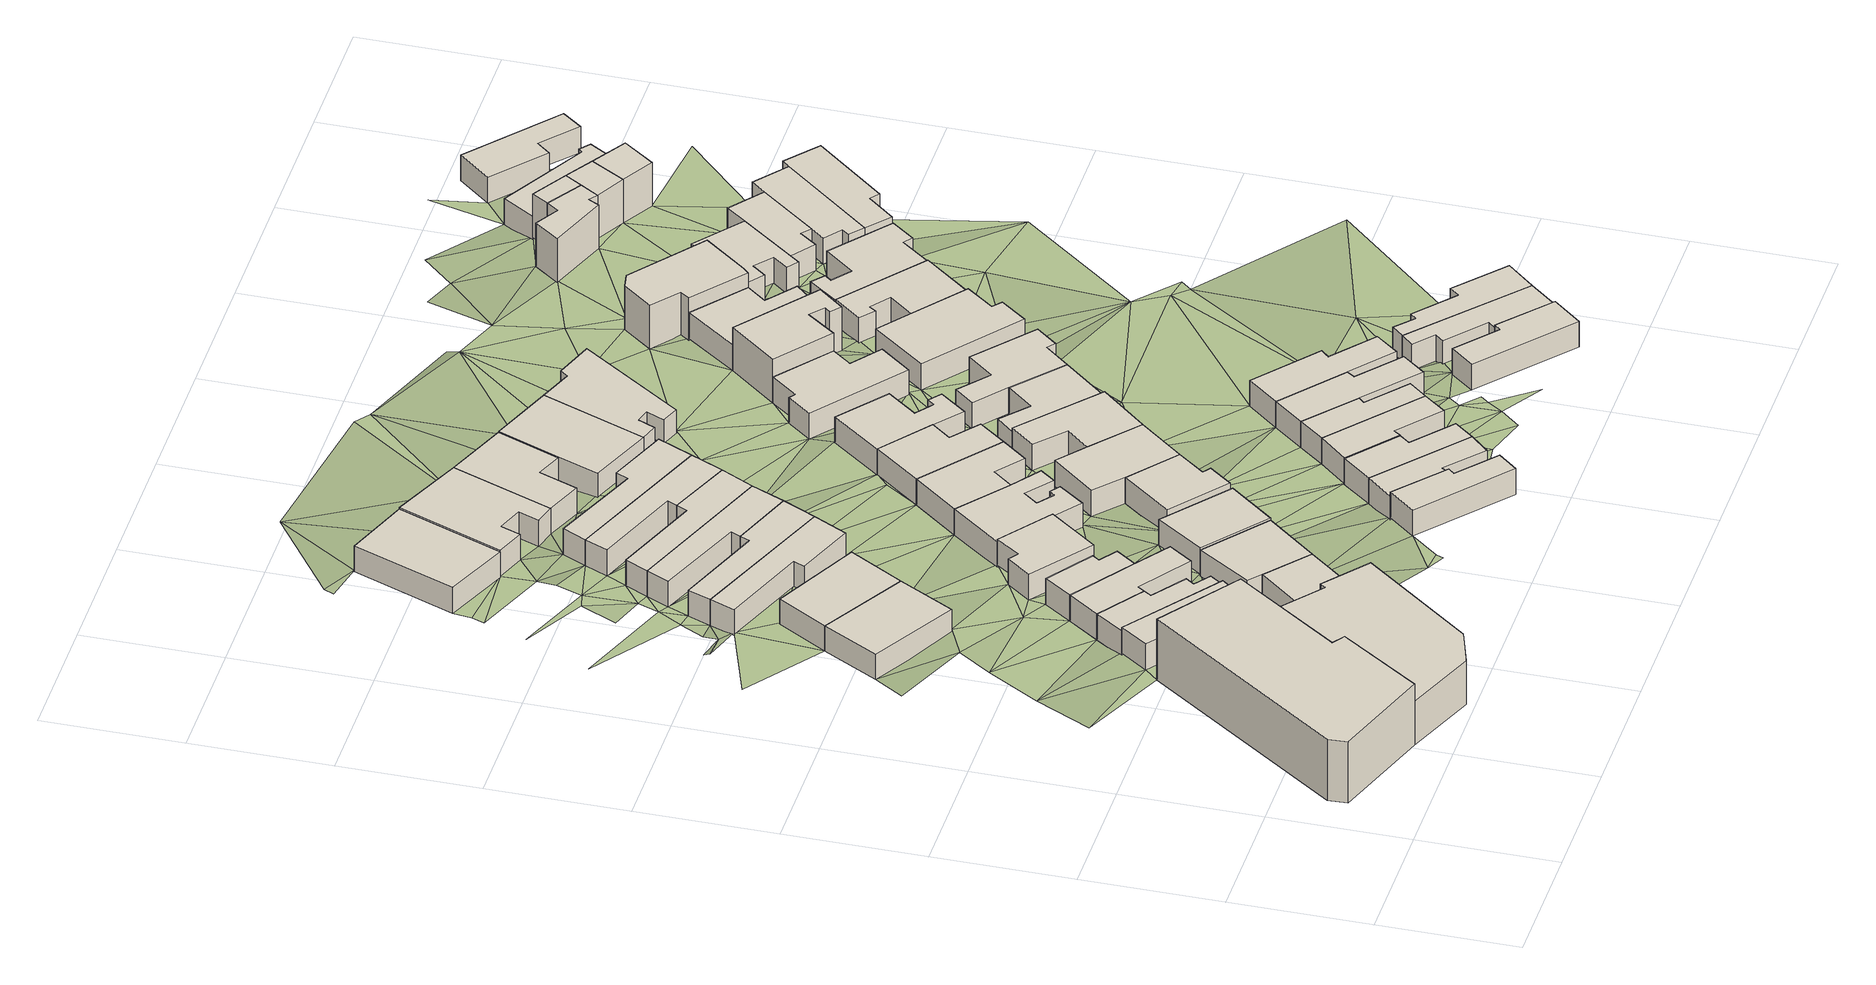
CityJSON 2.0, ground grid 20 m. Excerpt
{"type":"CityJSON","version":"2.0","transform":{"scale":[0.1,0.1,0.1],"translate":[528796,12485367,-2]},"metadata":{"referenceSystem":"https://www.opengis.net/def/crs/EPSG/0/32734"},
"CityObjects":{
"building1":{"type":"Building","attributes":{"address":"Victoria Road Woodstock Cape Town","building":"commercial","building:levels":3,"building_height":9.7,"plus_code":"4FRW3F93+X2Q","ground_height":17.5,"roof_height":27.2},"geometry":[{"type":"Solid","lod":"1","boundaries":[[[[0,1,2,3]],[[1,4,5,2]],[[4,6,7,5]],[[6,8,9,7]],[[8,10,11,9]],[[10,12,13,11]],[[12,0,3,13]],[[3,2,5,7,9,11,13]],[[12,10,8,6,4,1,0]]]]}]},
"building2":{"type":"Building","attributes":{"address":"175 Victoria Road Woodstock Cape Town","building":"retail","building:levels":2,"building_height":6.9,"plus_code":"4FRW3F93+W3G","ground_height":17.5,"roof_height":24.4},"geometry":[{"type":"Solid","lod":"1","boundaries":[[[[0,14,15,16]],[[14,17,18,15]],[[17,19,20,18]],[[19,21,22,20]],[[21,23,24,22]],[[23,25,26,24]],[[25,1,27,26]],[[1,0,16,27]],[[16,15,18,20,22,24,26,27]],[[1,25,23,21,19,17,14,0]]]]}]},
"building3":{"type":"Building","attributes":{"address":"65 Argyle Street Woodstock Cape Town","building":"house","building:levels":1,"building_height":4.1,"plus_code":"4FRW3FC3+23Q","ground_height":17.5,"roof_height":21.6},"geometry":[{"type":"Solid","lod":"1","boundaries":[[[[28,29,30,31]],[[29,32,33,30]],[[32,34,35,33]],[[34,36,37,35]],[[36,38,39,37]],[[38,40,41,39]],[[40,42,43,41]],[[42,28,31,43]],[[31,30,33,35,37,39,41,43]],[[42,40,38,36,34,32,29,28]]]]}]},
"building4":{"type":"Building","attributes":{"address":"Argyle Street Woodstock Cape Town","building":"house","building:levels":1,"building_height":4.1,"plus_code":"4FRW3FC3+53F","ground_height":16.08,"roof_height":20.18},"geometry":[{"type":"Solid","lod":"1","boundaries":[[[[44,45,46,47]],[[45,48,49,46]],[[48,50,51,49]],[[50,44,47,51]],[[47,46,49,51]],[[50,48,45,44]]]]}]},
"building5":{"type":"Building","attributes":{"address":"63 Argyle Street Woodstock Cape Town","building":"house","building:levels":1,"building_height":4.1,"plus_code":"4FRW3FC3+24R","ground_height":16.91,"roof_height":21.01},"geometry":[{"type":"Solid","lod":"1","boundaries":[[[[52,53,54,55]],[[53,56,57,54]],[[56,58,59,57]],[[58,60,61,59]],[[60,62,63,61]],[[62,64,65,63]],[[64,66,67,65]],[[66,52,55,67]],[[55,54,57,59,61,63,65,67]],[[66,64,62,60,58,56,53,52]]]]}]},
"building6":{"type":"Building","attributes":{"address":"Devon Street Woodstock Cape Town","building":"house","building:levels":1,"building_height":4.1,"plus_code":"4FRW3F93+X4Q","ground_height":17.5,"roof_height":21.6},"geometry":[{"type":"Solid","lod":"1","boundaries":[[[[68,69,70,71]],[[69,72,73,70]],[[72,74,75,73]],[[74,68,71,75]],[[71,70,73,75]],[[74,72,69,68]]]]}]},
"building7":{"type":"Building","attributes":{"address":"61 Argyle Street Woodstock Cape Town","building":"house","building:levels":1,"building_height":4.1,"plus_code":"4FRW3FC3+348","ground_height":16.91,"roof_height":21.01},"geometry":[{"type":"Solid","lod":"1","boundaries":[[[[66,64,65,67]],[[64,76,77,65]],[[76,78,79,77]],[[78,80,81,79]],[[80,82,83,81]],[[82,84,85,83]],[[84,66,67,85]],[[67,65,77,79,81,83,85]],[[84,82,80,78,76,64,66]]]]}]},
"building8":{"type":"Building","attributes":{"address":"Argyle Street Woodstock Cape Town","building":"house","building:levels":1,"building_height":4.1,"plus_code":"4FRW3FC3+53W","ground_height":16.08,"roof_height":20.18},"geometry":[{"type":"Solid","lod":"1","boundaries":[[[[45,44,47,46]],[[44,86,87,47]],[[86,88,89,87]],[[88,45,46,89]],[[46,47,87,89]],[[88,86,44,45]]]]}]},
"building9":{"type":"Building","attributes":{"address":"59 Argyle Street Woodstock Cape Town","building":"house","building:levels":1,"building_height":4.1,"plus_code":"4FRW3FC3+34P","ground_height":16.91,"roof_height":21.01},"geometry":[{"type":"Solid","lod":"1","boundaries":[[[[84,82,83,85]],[[82,90,91,83]],[[90,92,93,91]],[[92,94,95,93]],[[94,96,97,95]],[[96,84,85,97]],[[85,83,91,93,95,97]],[[96,94,92,90,82,84]]]]}]},
"building10":{"type":"Building","attributes":{"address":"Devon Street Woodstock Cape Town","building":"house","building:levels":1,"building_height":4.1,"plus_code":"4FRW3FC3+257","ground_height":17.5,"roof_height":21.6},"geometry":[{"type":"Solid","lod":"1","boundaries":[[[[98,99,100,101]],[[99,102,103,100]],[[102,69,70,103]],[[69,68,71,70]],[[68,98,101,71]],[[101,100,103,70,71]],[[68,69,102,99,98]]]]}]},
"building11":{"type":"Building","attributes":{"address":"40 Argyle Street Woodstock Cape Town","building":"house","building:levels":1,"building_height":4.1,"plus_code":"4FRW3FC3+64J","ground_height":15.82,"roof_height":19.92},"geometry":[{"type":"Solid","lod":"1","boundaries":[[[[104,105,106,107]],[[105,108,109,106]],[[108,110,111,109]],[[110,112,113,111]],[[112,114,115,113]],[[114,104,107,115]],[[107,106,109,111,113,115]],[[114,112,110,108,105,104]]]]}]},
"building12":{"type":"Building","attributes":{"address":"57 Argyle Street Woodstock Cape Town","building":"house","building:levels":1,"building_height":4.1,"plus_code":"4FRW3FC3+452","ground_height":16.91,"roof_height":21.01},"geometry":[{"type":"Solid","lod":"1","boundaries":[[[[116,117,118,119]],[[117,120,121,118]],[[120,122,123,121]],[[122,124,125,123]],[[124,126,127,125]],[[126,116,119,127]],[[119,118,121,123,125,127]],[[126,124,122,120,117,116]]]]}]},
"building13":{"type":"Building","attributes":{"address":"38 Argyle Street Woodstock Cape Town","building":"house","building:levels":1,"building_height":4.1,"plus_code":"4FRW3FC3+64V","ground_height":15.82,"roof_height":19.92},"geometry":[{"type":"Solid","lod":"1","boundaries":[[[[104,128,129,107]],[[128,130,131,129]],[[130,132,133,131]],[[132,134,135,133]],[[134,105,106,135]],[[105,104,107,106]],[[107,129,131,133,135,106]],[[105,134,132,130,128,104]]]]}]},
"building14":{"type":"Building","attributes":{"address":"60 Devon Street Woodstock Cape Town","building":"house","building:levels":1,"building_height":4.1,"plus_code":"4FRW3FC3+25Q","ground_height":17.8,"roof_height":21.9},"geometry":[{"type":"Solid","lod":"1","boundaries":[[[[136,137,138,139]],[[137,140,141,138]],[[140,142,143,141]],[[142,136,139,143]],[[139,138,141,143]],[[142,140,137,136]]]]}]},
"building15":{"type":"Building","attributes":{"address":"40 Regent Road Woodstock Cape Town","building":"house","building:levels":1,"building_height":4.1,"plus_code":"4FRW3FC3+93W","ground_height":14.96,"roof_height":19.06},"geometry":[{"type":"Solid","lod":"1","boundaries":[[[[144,145,146,147]],[[145,148,149,146]],[[148,150,151,149]],[[150,144,147,151]],[[147,146,149,151]],[[150,148,145,144]]]]}]},
"building16":{"type":"Building","attributes":{"address":"36 Argyle Street Woodstock Cape Town","building":"house","building:levels":1,"building_height":4.1,"plus_code":"4FRW3FC3+747","ground_height":15.82,"roof_height":19.92},"geometry":[{"type":"Solid","lod":"1","boundaries":[[[[128,152,153,129]],[[152,154,155,153]],[[154,156,157,155]],[[156,158,159,157]],[[158,130,131,159]],[[130,128,129,131]],[[129,153,155,157,159,131]],[[130,158,156,154,152,128]]]]}]},
"building17":{"type":"Building","attributes":{"address":"34 Argyle Street Woodstock Cape Town","building":"house","building:levels":1,"building_height":4.1,"plus_code":"4FRW3FC3+74H","ground_height":15.82,"roof_height":19.92},"geometry":[{"type":"Solid","lod":"1","boundaries":[[[[152,160,161,153]],[[160,162,163,161]],[[162,164,165,163]],[[164,166,167,165]],[[166,154,155,167]],[[154,152,153,155]],[[153,161,163,165,167,155]],[[154,166,164,162,160,152]]]]}]},
"building18":{"type":"Building","attributes":{"address":"55 Argyle Street Woodstock Cape Town","building":"house","building:levels":1,"building_height":4.1,"plus_code":"4FRW3FC3+45P","ground_height":16.51,"roof_height":20.61},"geometry":[{"type":"Solid","lod":"1","boundaries":[[[[168,169,170,171]],[[169,172,173,170]],[[172,174,175,173]],[[174,176,177,175]],[[176,178,179,177]],[[178,180,181,179]],[[180,182,183,181]],[[182,184,185,183]],[[184,186,187,185]],[[186,188,189,187]],[[188,190,191,189]],[[190,168,171,191]],[[171,170,173,175,177,179,181,183,185,187,189,191]],[[190,188,186,184,182,180,178,176,174,172,169,168]]]]}]},
"building19":{"type":"Building","attributes":{"address":"105 Devon Street Woodstock Cape Town","building":"house","building:levels":1,"building_height":4.1,"plus_code":"4FRW3F93+W7C","ground_height":18.57,"roof_height":22.67},"geometry":[{"type":"Solid","lod":"1","boundaries":[[[[192,193,194,195]],[[193,196,197,194]],[[196,198,199,197]],[[198,200,201,199]],[[200,202,203,201]],[[202,192,195,203]],[[195,194,197,199,201,203]],[[202,200,198,196,193,192]]]]}]},
"building20":{"type":"Building","attributes":{"address":"32 Argyle Street Woodstock Cape Town","building":"house","building:levels":1,"building_height":4.1,"plus_code":"4FRW3FC3+845","ground_height":15.82,"roof_height":19.92},"geometry":[{"type":"Solid","lod":"1","boundaries":[[[[160,204,205,161]],[[204,206,207,205]],[[206,208,209,207]],[[208,210,211,209]],[[210,162,163,211]],[[162,160,161,163]],[[161,205,207,209,211,163]],[[162,210,208,206,204,160]]]]}]},
"building21":{"type":"Building","attributes":{"address":"42 Regent Road Woodstock Cape Town","building":"house","building:levels":1,"building_height":4.1,"plus_code":"4FRW3FC3+94M","ground_height":15.12,"roof_height":19.22},"geometry":[{"type":"Solid","lod":"1","boundaries":[[[[212,213,214,215]],[[213,216,217,214]],[[216,218,219,217]],[[218,220,221,219]],[[220,222,223,221]],[[222,224,225,223]],[[224,226,227,225]],[[226,212,215,227]],[[215,214,217,219,221,223,225,227]],[[226,224,222,220,218,216,213,212]]]]}]},
"building22":{"type":"Building","attributes":{"address":"58 Devon Street Woodstock Cape Town","building":"house","building:levels":1,"building_height":4.1,"plus_code":"4FRW3FC3+368","ground_height":17.16,"roof_height":21.26},"geometry":[{"type":"Solid","lod":"1","boundaries":[[[[228,229,230,231]],[[229,232,233,230]],[[232,234,235,233]],[[234,236,237,235]],[[236,238,239,237]],[[238,228,231,239]],[[231,230,233,235,237,239]],[[238,236,234,232,229,228]]]]}]},
"building23":{"type":"Building","attributes":{"address":"Devon Street Woodstock Cape Town","building":"house","building:levels":1,"building_height":4.1,"plus_code":"4FRW3F93+X73","ground_height":17.8,"roof_height":21.9},"geometry":[{"type":"Solid","lod":"1","boundaries":[[[[240,241,242,243]],[[241,244,245,242]],[[244,246,247,245]],[[246,248,249,247]],[[248,250,251,249]],[[250,240,243,251]],[[243,242,245,247,249,251]],[[250,248,246,244,241,240]]]]}]},
"building24":{"type":"Building","attributes":{"address":"30 Argyle Street Woodstock Cape Town","building":"house","building:levels":1,"building_height":4.1,"plus_code":"4FRW3FC3+857","ground_height":15.82,"roof_height":19.92},"geometry":[{"type":"Solid","lod":"1","boundaries":[[[[206,204,205,207]],[[204,252,253,205]],[[252,254,255,253]],[[254,256,257,255]],[[256,258,259,257]],[[258,206,207,259]],[[207,205,253,255,257,259]],[[258,256,254,252,204,206]]]]}]},
"building25":{"type":"Building","attributes":{"address":"53 Argyle Street Woodstock Cape Town","building":"house","building:levels":1,"building_height":4.1,"plus_code":"4FRW3FC3+56C","ground_height":16.51,"roof_height":20.61},"geometry":[{"type":"Solid","lod":"1","boundaries":[[[[190,188,189,191]],[[188,260,261,189]],[[260,262,263,261]],[[262,264,265,263]],[[264,266,267,265]],[[266,190,191,267]],[[191,189,261,263,265,267]],[[266,264,262,260,188,190]]]]}]},
"building26":{"type":"Building","attributes":{"address":"Devon Street Woodstock Cape Town","building":"house","building:levels":1,"building_height":4.1,"plus_code":"4FRW3F93+X75","ground_height":17.8,"roof_height":21.9},"geometry":[{"type":"Solid","lod":"1","boundaries":[[[[250,248,249,251]],[[248,268,269,249]],[[268,270,271,269]],[[270,272,273,271]],[[272,274,275,273]],[[274,250,251,275]],[[251,249,269,271,273,275]],[[274,272,270,268,248,250]]]]}]},
"building27":{"type":"Building","attributes":{"address":"56 Devon Street Woodstock Cape Town","building":"house","building:levels":1,"building_height":4.1,"plus_code":"4FRW3FC3+36X","ground_height":17.16,"roof_height":21.26},"geometry":[{"type":"Solid","lod":"1","boundaries":[[[[276,277,278,279]],[[277,280,281,278]],[[280,282,283,281]],[[282,229,230,283]],[[229,228,231,230]],[[228,276,279,231]],[[279,278,281,283,230,231]],[[228,229,282,280,277,276]]]]}]},
"building28":{"type":"Building","attributes":{"address":"44 Regent Road Woodstock Cape Town","building":"house","building:levels":1,"building_height":4.1,"plus_code":"4FRW3FC3+95F","ground_height":15.12,"roof_height":19.22},"geometry":[{"type":"Solid","lod":"1","boundaries":[[[[226,224,225,227]],[[224,284,285,225]],[[284,286,287,285]],[[286,288,289,287]],[[288,290,291,289]],[[290,226,227,291]],[[227,225,285,287,289,291]],[[290,288,286,284,224,226]]]]}]},
"building29":{"type":"Building","attributes":{"address":"51 Argyle Street Woodstock Cape Town","building":"house","building:levels":1,"building_height":4.1,"plus_code":"4FRW3FC3+56F","ground_height":16.51,"roof_height":20.61},"geometry":[{"type":"Solid","lod":"1","boundaries":[[[[266,264,265,267]],[[264,292,293,265]],[[292,294,295,293]],[[294,296,297,295]],[[296,298,299,297]],[[298,266,267,299]],[[267,265,293,295,297,299]],[[298,296,294,292,264,266]]]]}]},
"building30":{"type":"Building","attributes":{"address":"Devon Street Woodstock Cape Town","building":"house","building:levels":1,"building_height":4.1,"plus_code":"4FRW3F93+X7Q","ground_height":17.97,"roof_height":22.07},"geometry":[{"type":"Solid","lod":"1","boundaries":[[[[300,301,302,303]],[[301,304,305,302]],[[304,306,307,305]],[[306,308,309,307]],[[308,310,311,309]],[[310,300,303,311]],[[303,302,305,307,309,311]],[[310,308,306,304,301,300]]]]}]},
"building31":{"type":"Building","attributes":{"address":"Devon Street Woodstock Cape Town","building":"house","building:levels":1,"building_height":4.1,"plus_code":"4FRW3F93+X8M","ground_height":17.97,"roof_height":22.07},"geometry":[{"type":"Solid","lod":"1","boundaries":[[[[310,308,309,311]],[[308,312,313,309]],[[312,314,315,313]],[[314,316,317,315]],[[316,318,319,317]],[[318,310,311,319]],[[311,309,313,315,317,319]],[[318,316,314,312,308,310]]]]}]},
"building32":{"type":"Building","attributes":{"address":"54 Devon Street Woodstock Cape Town","building":"house","building:levels":1,"building_height":4.1,"plus_code":"4FRW3FC3+478","ground_height":17.16,"roof_height":21.26},"geometry":[{"type":"Solid","lod":"1","boundaries":[[[[320,321,322,323]],[[321,324,325,322]],[[324,326,327,325]],[[326,277,278,327]],[[277,276,279,278]],[[276,320,323,279]],[[323,322,325,327,278,279]],[[276,277,326,324,321,320]]]]}]},
"building33":{"type":"Building","attributes":{"address":"46 Regent Road Woodstock Cape Town","building":"house","building:levels":1,"building_height":4.1,"plus_code":"4FRW3FC3+85X","ground_height":15.23,"roof_height":19.33},"geometry":[{"type":"Solid","lod":"1","boundaries":[[[[328,329,330,331]],[[329,332,333,330]],[[332,334,335,333]],[[334,336,337,335]],[[336,328,331,337]],[[331,330,333,335,337]],[[336,334,332,329,328]]]]}]},
"building34":{"type":"Building","attributes":{"address":"49 Argyle Street Woodstock Cape Town","building":"house","building:levels":1,"building_height":4.1,"plus_code":"4FRW3FC3+665","ground_height":16.42,"roof_height":20.52},"geometry":[{"type":"Solid","lod":"1","boundaries":[[[[338,339,340,341]],[[339,342,343,340]],[[342,344,345,343]],[[344,346,347,345]],[[346,348,349,347]],[[348,350,351,349]],[[350,352,353,351]],[[352,354,355,353]],[[354,338,341,355]],[[341,340,343,345,347,349,351,353,355]],[[354,352,350,348,346,344,342,339,338]]]]}]},
"building35":{"type":"Building","attributes":{"address":"95 Devon Street Woodstock Cape Town","building":"house","building:levels":1,"building_height":4.1,"plus_code":"4FRW3F93+X8W","ground_height":17.97,"roof_height":22.07},"geometry":[{"type":"Solid","lod":"1","boundaries":[[[[318,316,317,319]],[[316,356,357,317]],[[356,358,359,357]],[[358,360,361,359]],[[360,362,363,361]],[[362,364,365,363]],[[364,318,319,365]],[[319,317,357,359,361,363,365]],[[364,362,360,358,356,316,318]]]]}]},
"building36":{"type":"Building","attributes":{"address":"52 Devon Street Woodstock Cape Town","building":"house","building:levels":1,"building_height":4.1,"plus_code":"4FRW3FC3+48C","ground_height":16.42,"roof_height":20.52},"geometry":[{"type":"Solid","lod":"1","boundaries":[[[[366,367,368,369]],[[367,370,371,368]],[[370,372,373,371]],[[372,374,375,373]],[[374,376,377,375]],[[376,366,369,377]],[[369,368,371,373,375,377]],[[376,374,372,370,367,366]]]]}]},
"building37":{"type":"Building","attributes":{"address":"93 Devon Street Woodstock Cape Town","building":"house","building:levels":1,"building_height":4.1,"plus_code":"4FRW3FC3+289","ground_height":17.97,"roof_height":22.07},"geometry":[{"type":"Solid","lod":"1","boundaries":[[[[364,362,363,365]],[[362,378,379,363]],[[378,380,381,379]],[[380,382,383,381]],[[382,384,385,383]],[[384,386,387,385]],[[386,364,365,387]],[[365,363,379,381,383,385,387]],[[386,384,382,380,378,362,364]]]]}]},
"building38":{"type":"Building","attributes":{"address":"48 Regent Road Woodstock Cape Town","building":"house","building:levels":1,"building_height":4.1,"plus_code":"4FRW3FC3+86X","ground_height":15.23,"roof_height":19.33},"geometry":[{"type":"Solid","lod":"1","boundaries":[[[[336,334,335,337]],[[334,388,389,335]],[[388,390,391,389]],[[390,392,393,391]],[[392,394,395,393]],[[394,396,397,395]],[[396,398,399,397]],[[398,400,401,399]],[[400,402,403,401]],[[402,336,337,403]],[[337,335,389,391,393,395,397,399,401,403]],[[402,400,398,396,394,392,390,388,334,336]]]]}]},
"building39":{"type":"Building","attributes":{"address":"45 Argyle Street Woodstock Cape Town","building":"house","building:levels":1,"building_height":4.1,"plus_code":"4FRW3FC3+67W","ground_height":15.91,"roof_height":20.01},"geometry":[{"type":"Solid","lod":"1","boundaries":[[[[404,405,406,407]],[[405,408,409,406]],[[408,410,411,409]],[[410,412,413,411]],[[412,414,415,413]],[[414,416,417,415]],[[416,418,419,417]],[[418,404,407,419]],[[407,406,409,411,413,415,417,419]],[[418,416,414,412,410,408,405,404]]]]}]},
"building40":{"type":"Building","attributes":{"address":"50 Devon Street Woodstock Cape Town","building":"house","building:levels":1,"building_height":4.1,"plus_code":"4FRW3FC3+587","ground_height":16.42,"roof_height":20.52},"geometry":[{"type":"Solid","lod":"1","boundaries":[[[[367,366,369,368]],[[366,420,421,369]],[[420,422,423,421]],[[422,424,425,423]],[[424,426,427,425]],[[426,428,429,427]],[[428,430,431,429]],[[430,432,433,431]],[[432,367,368,433]],[[368,369,421,423,425,427,429,431,433]],[[432,430,428,426,424,422,420,366,367]]]]}]},
"building41":{"type":"Building","attributes":{"address":"72 Greatmore Street Woodstock Cape Town","building":"house","building:levels":1,"building_height":4.1,"plus_code":"4FRW3F93+WCJ","ground_height":18.76,"roof_height":22.86},"geometry":[{"type":"Solid","lod":"1","boundaries":[[[[434,435,436,437]],[[435,438,439,436]],[[438,440,441,439]],[[440,442,443,441]],[[442,444,445,443]],[[444,434,437,445]],[[437,436,439,441,443,445]],[[444,442,440,438,435,434]]]]}]},
"building42":{"type":"Building","attributes":{"address":"70 Greatmore Street Woodstock Cape Town","building":"house","building:levels":1,"building_height":4.1,"plus_code":"4FRW3F93+XC3","ground_height":18.21,"roof_height":22.31},"geometry":[{"type":"Solid","lod":"1","boundaries":[[[[446,447,448,449]],[[447,450,451,448]],[[450,452,453,451]],[[452,454,455,453]],[[454,456,457,455]],[[456,458,459,457]],[[458,460,461,459]],[[460,446,449,461]],[[449,448,451,453,455,457,459,461]],[[460,458,456,454,452,450,447,446]]]]}]},
"building43":{"type":"Building","attributes":{"address":"43 Argyle Street Woodstock Cape Town","building":"house","building:levels":2,"building_height":6.9,"plus_code":"4FRW3FC3+78J","ground_height":15.91,"roof_height":22.81},"geometry":[{"type":"Solid","lod":"1","boundaries":[[[[462,404,463,464]],[[404,418,465,463]],[[418,466,467,465]],[[466,468,469,467]],[[468,470,471,469]],[[470,472,473,471]],[[472,474,475,473]],[[474,462,464,475]],[[464,463,465,467,469,471,473,475]],[[474,472,470,468,466,418,404,462]]]]}]},
"building44":{"type":"Building","attributes":{"address":"48 Devon Street Woodstock Cape Town","building":"house","building:levels":1,"building_height":4.1,"plus_code":"4FRW3FC3+58X","ground_height":16.39,"roof_height":20.49},"geometry":[{"type":"Solid","lod":"1","boundaries":[[[[476,477,478,479]],[[477,480,481,478]],[[480,482,483,481]],[[482,484,485,483]],[[484,486,487,485]],[[486,488,489,487]],[[488,476,479,489]],[[479,478,481,483,485,487,489]],[[488,486,484,482,480,477,476]]]]}]},
"building45":{"type":"Building","attributes":{"address":"68 Greatmore Street Woodstock Cape Town","building":"house","building:levels":1,"building_height":4.1,"plus_code":"4FRW3F93+XC9","ground_height":18.21,"roof_height":22.31},"geometry":[{"type":"Solid","lod":"1","boundaries":[[[[447,490,491,448]],[[490,492,493,491]],[[492,494,495,493]],[[494,496,497,495]],[[496,498,499,497]],[[498,500,501,499]],[[500,450,451,501]],[[450,447,448,451]],[[448,491,493,495,497,499,501,451]],[[450,500,498,496,494,492,490,447]]]]}]},
"building46":{"type":"Building","attributes":{"address":"41 Argyle Street Woodstock Cape Town","building":"house","building:levels":1,"building_height":4.1,"plus_code":"4FRW3FC3+78P","ground_height":15.91,"roof_height":20.01},"geometry":[{"type":"Solid","lod":"1","boundaries":[[[[502,503,504,505]],[[503,462,506,504]],[[462,474,507,506]],[[474,508,509,507]],[[508,510,511,509]],[[510,502,505,511]],[[505,504,506,507,509,511]],[[510,508,474,462,503,502]]]]}]},
"building47":{"type":"Building","attributes":{"address":"46 Devon Street Woodstock Cape Town","building":"house","building:levels":1,"building_height":4.1,"plus_code":"4FRW3FC3+69G","ground_height":15.91,"roof_height":20.01},"geometry":[{"type":"Solid","lod":"1","boundaries":[[[[512,513,514,515]],[[513,516,517,514]],[[516,518,519,517]],[[518,520,521,519]],[[520,522,523,521]],[[522,524,525,523]],[[524,526,527,525]],[[526,512,515,527]],[[515,514,517,519,521,523,525,527]],[[526,524,522,520,518,516,513,512]]]]}]},
"building48":{"type":"Building","attributes":{"address":"39 Argyle Street Woodstock Cape Town","building":"house","building:levels":2,"building_height":6.9,"plus_code":"4FRW3FC3+89C","ground_height":15.42,"roof_height":22.32},"geometry":[{"type":"Solid","lod":"1","boundaries":[[[[528,529,530,531]],[[529,532,533,530]],[[532,534,535,533]],[[534,536,537,535]],[[536,538,539,537]],[[538,540,541,539]],[[540,542,543,541]],[[542,528,531,543]],[[531,530,533,535,537,539,541,543]],[[542,540,538,536,534,532,529,528]]]]}]},
"building49":{"type":"Building","attributes":{"address":"44 Devon Street Woodstock Cape Town","building":"house","building:levels":1,"building_height":4.1,"plus_code":"4FRW3FC3+6CR","ground_height":15.74,"roof_height":19.84},"geometry":[{"type":"Solid","lod":"1","boundaries":[[[[544,545,546,547]],[[545,548,549,546]],[[548,550,551,549]],[[550,552,553,551]],[[552,554,555,553]],[[554,556,557,555]],[[556,558,559,557]],[[558,560,561,559]],[[560,562,563,561]],[[562,544,547,563]],[[547,546,549,551,553,555,557,559,561,563]],[[562,560,558,556,554,552,550,548,545,544]]]]}]},
"building50":{"type":"Building","attributes":{"address":"50 Regent Road Woodstock Cape Town","building":"house","building:levels":1,"building_height":4.1,"plus_code":"4FRW3FC3+895","ground_height":15.74,"roof_height":19.84},"geometry":[{"type":"Solid","lod":"1","boundaries":[[[[564,565,566,567]],[[565,568,569,566]],[[568,570,571,569]],[[570,572,573,571]],[[572,574,575,573]],[[574,576,577,575]],[[576,578,579,577]],[[578,580,581,579]],[[580,582,583,581]],[[582,564,567,583]],[[567,566,569,571,573,575,577,579,581,583]],[[582,580,578,576,574,572,570,568,565,564]]]]}]},
"building51":{"type":"Building","attributes":{"address":"52 Regent Road Woodstock Cape Town","building":"house","building:levels":1,"building_height":4.1,"plus_code":"4FRW3FC3+7CW","ground_height":15.74,"roof_height":19.84},"geometry":[{"type":"Solid","lod":"1","boundaries":[[[[580,578,579,581]],[[578,584,585,579]],[[584,586,587,585]],[[586,588,589,587]],[[588,590,591,589]],[[590,592,593,591]],[[592,580,581,593]],[[581,579,585,587,589,591,593]],[[592,590,588,586,584,578,580]]]]}]},
"building52":{"type":"Building","attributes":{"address":"37B Argyle Street Woodstock Cape Town","building":"house","building:levels":2,"building_height":6.9,"plus_code":"4FRW3FC3+99X","ground_height":15.25,"roof_height":22.15},"geometry":[{"type":"Solid","lod":"1","boundaries":[[[[594,595,596,597]],[[595,598,599,596]],[[598,600,601,599]],[[600,602,603,601]],[[602,604,605,603]],[[604,606,607,605]],[[606,608,609,607]],[[608,594,597,609]],[[597,596,599,601,603,605,607,609]],[[608,606,604,602,600,598,595,594]]]]}]},
"building53":{"type":"Building","attributes":{"address":"54 Regent Road Woodstock Cape Town","building":"house","building:levels":1,"building_height":4.1,"plus_code":"4FRW3FC3+7FR","ground_height":15.74,"roof_height":19.84},"geometry":[{"type":"Solid","lod":"1","boundaries":[[[[590,588,589,591]],[[588,610,611,589]],[[610,612,613,611]],[[612,614,615,613]],[[614,616,617,615]],[[616,618,619,617]],[[618,620,621,619]],[[620,590,591,621]],[[591,589,611,613,615,617,619,621]],[[620,618,616,614,612,610,588,590]]]]}]},
"building54":{"type":"Building","attributes":{"address":"37A Argyle Street Woodstock Cape Town","building":"house","building:levels":2,"building_height":6.9,"plus_code":"4FRW3FC3+CC3","ground_height":15.25,"roof_height":22.15},"geometry":[{"type":"Solid","lod":"1","boundaries":[[[[622,594,597,623]],[[594,608,609,597]],[[608,624,625,609]],[[624,622,623,625]],[[623,597,609,625]],[[624,608,594,622]]]]}]},
"building55":{"type":"Building","attributes":{"address":"27A Regent Road Cape Town","building":"house","building:levels":2,"building_height":6.9,"plus_code":"4FRW3FC3+9CP","ground_height":15.25,"roof_height":22.15},"geometry":[{"type":"Solid","lod":"1","boundaries":[[[[624,608,609,625]],[[608,606,607,609]],[[606,626,627,607]],[[626,628,629,627]],[[628,624,625,629]],[[625,609,607,627,629]],[[628,626,606,608,624]]]]}]},
"building56":{"type":"Building","attributes":{"address":"56 Regent Road Woodstock Cape Town","building":"house","building:levels":1,"building_height":4.1,"plus_code":"4FRW3FC3+7FF","ground_height":15.74,"roof_height":19.84},"geometry":[{"type":"Solid","lod":"1","boundaries":[[[[618,616,617,619]],[[616,630,631,617]],[[630,632,633,631]],[[632,634,635,633]],[[634,636,637,635]],[[636,638,639,637]],[[638,618,619,639]],[[619,617,631,633,635,637,639]],[[638,636,634,632,630,616,618]]]]}]},
"building57":{"type":"Building","attributes":{"address":"27B Regent Road Cape Town","building":"house","building:levels":2,"building_height":6.9,"plus_code":"4FRW3FC3+9FC","ground_height":15.25,"roof_height":22.15},"geometry":[{"type":"Solid","lod":"1","boundaries":[[[[628,626,627,629]],[[626,640,641,627]],[[640,642,643,641]],[[642,628,629,643]],[[629,627,641,643]],[[642,640,626,628]]]]}]},
"building58":{"type":"Building","attributes":{"address":"35 Argyle Street Woodstock Cape Town","building":"house","building:levels":1,"building_height":4.1,"plus_code":"4FRW3FC3+CF2","ground_height":14.43,"roof_height":18.53},"geometry":[{"type":"Solid","lod":"1","boundaries":[[[[644,645,646,647]],[[645,648,649,646]],[[648,650,651,649]],[[650,652,653,651]],[[652,654,655,653]],[[654,656,657,655]],[[656,658,659,657]],[[658,644,647,659]],[[647,646,649,651,653,655,657,659]],[[658,656,654,652,650,648,645,644]]]]}]},
"building59":{"type":"Building","attributes":{"address":"33 Argyle Street Woodstock Cape Town","building":"house","building:levels":1,"building_height":4.1,"plus_code":"4FRW3FC3+CFM","ground_height":14.43,"roof_height":18.53},"geometry":[{"type":"Solid","lod":"1","boundaries":[[[[660,661,662,663]],[[661,664,665,662]],[[664,666,667,665]],[[666,668,669,667]],[[668,670,671,669]],[[670,660,663,671]],[[663,662,665,667,669,671]],[[670,668,666,664,661,660]]]]}]},
"terrain1":{"type":"TINRelief","geometry":[{"type":"CompositeSurface","lod":"1","boundaries":[[[672,673,29]],[[673,8,29]],[[25,674,675]],[[29,28,672]],[[674,25,6]],[[8,32,29]],[[676,48,677]],[[672,66,678]],[[28,66,672]],[[32,8,6]],[[34,32,679]],[[679,32,6]],[[680,48,676]],[[25,72,6]],[[681,45,682]],[[72,25,683]],[[676,678,684]],[[84,678,66]],[[679,36,34]],[[6,36,679]],[[72,683,685]],[[686,687,688]],[[678,84,684]],[[6,72,102]],[[689,72,685]],[[676,684,680]],[[682,686,688]],[[102,36,6]],[[45,690,682]],[[36,40,38]],[[689,685,691]],[[686,682,105]],[[102,40,36]],[[692,686,105]],[[72,69,102]],[[693,694,695]],[[696,697,698]],[[695,692,105]],[[40,102,42]],[[84,96,684]],[[699,698,697]],[[700,42,102]],[[684,120,680]],[[105,134,695]],[[701,689,691]],[[697,702,700]],[[122,684,96]],[[682,690,703]],[[134,693,695]],[[699,697,704]],[[680,120,705]],[[704,697,700]],[[136,700,102]],[[120,684,122]],[[134,156,693]],[[706,707,708]],[[709,701,691]],[[94,122,96]],[[710,711,708]],[[704,700,136]],[[693,156,154]],[[703,690,712]],[[154,711,693]],[[713,712,690]],[[711,706,708]],[[94,714,122]],[[134,132,156]],[[213,715,716]],[[94,92,90]],[[704,136,717]],[[116,705,120]],[[90,82,717]],[[154,166,711]],[[711,166,706]],[[145,715,213]],[[94,90,714]],[[718,709,719]],[[116,120,117]],[[192,701,709]],[[213,716,720]],[[706,166,208]],[[136,142,717]],[[709,718,192]],[[717,142,90]],[[714,90,142]],[[206,721,706]],[[713,722,712]],[[156,132,130]],[[713,705,190]],[[190,705,116]],[[706,208,206]],[[156,130,158]],[[721,206,720]],[[701,202,137]],[[192,202,701]],[[723,724,725]],[[166,164,208]],[[720,216,213]],[[714,142,726]],[[720,206,258]],[[713,190,722]],[[727,714,726]],[[720,258,216]],[[140,137,728]],[[726,142,729]],[[140,729,142]],[[137,250,728]],[[216,258,222]],[[250,137,202]],[[208,164,162]],[[725,730,723]],[[208,162,210]],[[216,220,218]],[[726,729,282]],[[220,216,222]],[[722,266,731]],[[258,224,222]],[[722,190,266]],[[732,729,140]],[[229,282,729]],[[300,140,728]],[[733,734,735]],[[736,726,282]],[[733,737,734]],[[728,250,300]],[[726,736,738]],[[730,725,212]],[[258,284,224]],[[733,739,737]],[[300,732,140]],[[738,739,733]],[[740,741,742]],[[743,744,731]],[[736,739,738]],[[284,258,745]],[[282,280,736]],[[731,266,743]],[[746,742,747]],[[739,736,280]],[[742,741,747]],[[748,749,750]],[[310,751,732]],[[748,739,280]],[[310,732,300]],[[752,751,228]],[[753,744,298]],[[212,226,730]],[[748,754,749]],[[284,745,755]],[[744,743,298]],[[754,748,280]],[[755,756,284]],[[298,743,266]],[[754,280,324]],[[329,284,756]],[[757,747,758]],[[284,329,286]],[[751,310,318]],[[326,280,277]],[[228,751,364]],[[324,759,754]],[[280,326,324]],[[760,761,762]],[[753,410,763]],[[756,755,764]],[[758,761,757]],[[765,753,298]],[[763,766,767]],[[364,751,318]],[[768,762,769]],[[324,321,759]],[[762,761,769]],[[770,764,755]],[[771,761,758]],[[772,228,364]],[[767,766,770]],[[292,759,321]],[[410,753,765]],[[766,763,410]],[[226,773,730]],[[292,296,294]],[[761,774,769]],[[321,372,292]],[[774,761,771]],[[775,770,766]],[[764,770,775]],[[342,296,292]],[[292,372,342]],[[775,766,776]],[[777,769,778]],[[386,772,364]],[[769,774,778]],[[316,314,312]],[[342,372,432]],[[779,776,766]],[[780,226,328]],[[776,781,775]],[[408,766,410]],[[782,348,346]],[[367,372,783]],[[772,784,785]],[[766,408,779]],[[352,410,765]],[[778,774,786]],[[781,776,787]],[[788,777,778]],[[772,386,784]],[[432,372,367]],[[788,312,777]],[[344,342,432]],[[312,789,316]],[[782,346,352]],[[790,786,774]],[[778,786,791]],[[336,792,328]],[[780,773,226]],[[789,312,788]],[[432,430,344]],[[780,328,792]],[[352,793,410]],[[346,344,793]],[[779,408,404]],[[793,352,346]],[[788,794,789]],[[444,794,788]],[[360,795,362]],[[408,405,404]],[[796,785,784]],[[480,344,430]],[[795,360,797]],[[797,789,794]],[[480,793,344]],[[426,430,428]],[[480,430,426]],[[794,452,797]],[[797,452,795]],[[462,779,404]],[[402,400,336]],[[794,798,452]],[[796,784,799]],[[384,382,800]],[[795,452,450]],[[792,336,801]],[[798,794,802]],[[454,452,798]],[[795,450,800]],[[794,803,802]],[[793,480,804]],[[801,780,792]],[[796,799,805]],[[806,784,386]],[[450,500,800]],[[802,807,798]],[[418,808,804]],[[801,336,400]],[[779,462,538]],[[538,809,779]],[[426,482,480]],[[384,806,386]],[[480,477,804]],[[384,800,810]],[[418,804,477]],[[498,496,500]],[[784,811,799]],[[500,810,800]],[[426,424,482]],[[801,400,809]],[[470,418,477]],[[470,466,418]],[[496,810,500]],[[812,780,801]],[[472,470,477]],[[468,466,470]],[[811,424,799]],[[477,813,472]],[[814,492,496]],[[538,462,503]],[[496,492,810]],[[384,810,815]],[[811,784,806]],[[813,477,816]],[[476,816,477]],[[811,482,424]],[[536,809,538]],[[801,809,817]],[[472,813,474]],[[815,806,384]],[[817,809,536]],[[818,538,503]],[[476,819,816]],[[474,813,512]],[[484,482,811]],[[820,816,819]],[[484,488,486]],[[817,821,801]],[[512,508,474]],[[534,817,536]],[[508,512,822]],[[510,823,502]],[[510,508,823]],[[484,824,488]],[[811,824,484]],[[810,492,825]],[[811,806,826]],[[827,502,823]],[[826,806,815]],[[828,821,817]],[[508,822,574]],[[534,828,817]],[[823,508,574]],[[556,560,558]],[[825,815,810]],[[822,560,576]],[[488,824,829]],[[576,574,822]],[[554,560,556]],[[823,574,572]],[[830,831,821]],[[572,570,823]],[[576,560,554]],[[582,534,564]],[[828,598,821]],[[821,598,830]],[[578,576,584]],[[554,584,576]],[[829,824,832]],[[534,602,828]],[[824,811,833]],[[829,832,834]],[[582,602,534]],[[584,554,610]],[[614,610,554]],[[610,586,584]],[[614,554,616]],[[554,552,616]],[[614,612,610]],[[610,588,586]],[[832,824,833]],[[630,552,832]],[[598,622,830]],[[552,630,616]],[[582,580,592]],[[830,622,835]],[[594,598,595]],[[832,833,630]],[[598,594,622]],[[626,602,582]],[[626,582,592]],[[602,606,604]],[[630,833,634]],[[632,630,634]],[[626,606,602]],[[622,652,835]],[[620,592,590]],[[640,626,592]],[[640,592,620]],[[652,661,836]],[[618,837,620]],[[652,838,661]],[[640,620,839]],[[838,652,840]],[[642,841,842]],[[840,843,838]],[[838,843,666]]]}]}
},
"vertices":[
[160,41,38],[241,157,38],[241,157,135],[160,41,135],[223,169,38],[223,169,135],[332,321,38],[332,321,135],[216,403,38],[216,403,135],[10,119,38],[10,119,135],[11,91,38],[11,91,135],
[266,0,38],[266,0,107],[160,41,107],[324,19,38],[324,19,107],[449,177,38],[449,177,107],[386,228,38],[386,228,107],[380,220,38],[380,220,107],[319,269,38],[319,269,107],[241,157,107],
[263,463,38],[234,423,38],[234,423,79],[263,463,79],[298,375,38],[298,375,79],[310,390,38],[310,390,79],[358,354,38],[358,354,79],[369,369,38],[369,369,79],[391,353,38],[391,353,79],[399,363,38],[399,363,79],
[311,773,24],[187,843,24],[187,843,64],[311,773,64],[142,762,24],[142,762,64],[266,693,24],[266,693,64],
[263,463,32],[399,363,32],[399,363,73],[263,463,73],[413,383,32],[413,383,73],[390,400,32],[390,400,73],[399,412,32],[399,412,73],[351,447,32],[351,447,73],[358,458,32],[358,458,73],[292,504,32],[292,504,73],
[487,266,38],[425,317,38],[425,317,79],[487,266,79],[369,250,38],[369,250,79],[430,197,38],[430,197,79],
[365,468,32],[365,468,73],[439,416,32],[439,416,73],[464,451,32],[464,451,73],[415,486,32],[415,486,73],[324,549,32],[324,549,73],
[358,852,24],[358,852,64],[231,915,24],[231,915,64],
[436,515,32],[436,515,73],[411,533,32],[411,533,73],[418,543,32],[418,543,73],[352,589,32],[352,589,73],
[547,338,38],[458,409,38],[458,409,79],[547,338,79],[407,332,38],[407,332,79],
[426,920,21],[209,1003,21],[209,1003,62],[426,920,62],[195,967,21],[195,967,62],[320,920,21],[320,920,62],[313,904,21],[313,904,62],[400,871,21],[400,871,62],
[422,673,32],[397,638,32],[397,638,73],[422,673,73],[383,648,32],[383,648,73],[356,613,32],[356,613,73],[442,548,32],[442,548,73],[496,618,32],[496,618,73],
[450,968,21],[450,968,62],[357,1002,21],[357,1002,62],[351,988,21],[351,988,62],[222,1036,21],[222,1036,62],
[458,409,41],[547,338,41],[547,338,82],[458,409,82],[600,403,41],[600,403,82],[507,478,41],[507,478,82],
[220,1485,12],[162,1337,12],[162,1337,53],[220,1485,53],[256,1298,12],[256,1298,53],[316,1450,12],[316,1450,53],
[472,1016,21],[472,1016,62],[251,1099,21],[251,1099,62],[235,1066,21],[235,1066,62],[364,1016,21],[364,1016,62],
[497,1063,21],[497,1063,62],[404,1100,21],[404,1100,62],[396,1084,21],[396,1084,62],[268,1132,21],[268,1132,62],
[422,673,28],[496,618,28],[496,618,69],[422,673,69],[535,588,28],[535,588,69],[564,626,28],[564,626,69],[550,636,28],[550,636,69],[543,628,28],[543,628,69],[520,646,28],[520,646,69],[537,667,28],[537,667,69],[575,637,28],[575,637,69],[592,659,28],[592,659,69],[551,689,28],[551,689,69],[479,746,28],[479,746,69],
[602,161,48],[728,56,48],[728,56,89],[602,161,89],[752,84,48],[752,84,89],[697,131,48],[697,131,89],[705,140,48],[705,140,89],[635,200,48],[635,200,89],
[519,1110,21],[519,1110,62],[298,1195,21],[298,1195,62],[283,1161,21],[283,1161,62],[411,1114,21],[411,1114,62],
[316,1450,14],[256,1298,14],[256,1298,55],[316,1450,55],[298,1282,14],[298,1282,55],[309,1311,14],[309,1311,55],[346,1297,14],[346,1297,55],[334,1267,14],[334,1267,55],[365,1259,14],[365,1259,55],[422,1405,14],[422,1405,55],
[666,492,34],[597,547,34],[597,547,75],[666,492,75],[540,475,34],[540,475,75],[620,412,34],[620,412,75],[646,445,34],[646,445,75],[635,453,34],[635,453,75],
[635,200,41],[705,140,41],[705,140,82],[635,200,82],[714,151,41],[714,151,82],[767,105,41],[767,105,82],[793,132,41],[793,132,82],[668,238,41],[668,238,82],
[543,1161,21],[543,1161,62],[455,1195,21],[455,1195,62],[446,1177,21],[446,1177,62],[315,1229,21],[315,1229,62],
[574,717,28],[574,717,69],[613,686,28],[613,686,69],[643,723,28],[643,723,69],[532,811,28],[532,811,69],
[816,160,41],[816,160,82],[759,208,41],[759,208,82],[771,223,41],[771,223,82],[702,280,41],[702,280,82],
[719,556,34],[651,613,34],[651,613,75],[719,556,75],[611,646,34],[611,646,75],[557,582,34],[557,582,75],
[418,1238,14],[418,1238,55],[440,1294,14],[440,1294,55],[478,1279,14],[478,1279,55],[514,1369,14],[514,1369,55],
[674,762,28],[674,762,69],[634,794,28],[634,794,69],[657,822,28],[657,822,69],[585,878,28],[585,878,69],
[702,280,42],[771,223,42],[771,223,83],[702,280,83],[778,233,42],[778,233,83],[839,182,42],[839,182,83],[865,214,42],[865,214,83],[738,320,42],[738,320,83],
[887,240,42],[887,240,83],[830,288,42],[830,288,83],[838,296,42],[838,296,83],[767,356,42],[767,356,83],
[778,623,34],[668,718,34],[668,718,75],[778,623,75],[638,683,34],[638,683,75],[680,646,34],[680,646,75],
[514,1369,15],[478,1279,15],[478,1279,56],[514,1369,56],[455,1220,15],[455,1220,56],[550,1183,15],[550,1183,56],[609,1333,15],[609,1333,56],
[585,878,27],[657,822,27],[657,822,68],[585,878,68],[697,790,27],[697,790,68],[728,829,27],[728,829,68],[710,843,27],[710,843,68],[702,833,27],[702,833,68],[677,852,27],[677,852,68],[711,895,27],[711,895,68],[642,950,27],[642,950,68],
[916,230,42],[916,230,83],[944,264,42],[944,264,83],[883,315,42],[883,315,83],[891,326,42],[891,326,83],[802,399,42],[802,399,83],
[834,688,27],[764,748,27],[764,748,68],[834,688,68],[731,710,27],[731,710,68],[692,744,27],[692,744,68],[668,718,27],[668,718,68],[778,623,27],[778,623,68],
[952,276,42],[952,276,83],[979,309,42],[979,309,83],[918,359,42],[918,359,83],[929,371,42],[929,371,83],[840,444,42],[840,444,83],
[575,1175,15],[575,1175,56],[586,1199,15],[586,1199,56],[606,1194,15],[606,1194,56],[594,1168,15],[594,1168,56],[621,1158,15],[621,1158,56],[725,1306,15],[725,1306,56],[667,1326,15],[667,1326,56],[658,1315,15],[658,1315,56],
[715,1053,22],[685,1015,22],[685,1015,63],[715,1053,63],[676,1021,22],[676,1021,63],[648,986,22],[648,986,63],[776,886,22],[776,886,63],[813,932,22],[813,932,63],[771,964,22],[771,964,63],[793,992,22],[793,992,63],
[865,724,27],[865,724,68],[876,715,27],[876,715,68],[902,746,27],[902,746,68],[818,816,27],[818,816,68],[786,778,27],[786,778,68],[742,814,27],[742,814,68],[718,785,27],[718,785,68],
[1068,61,50],[1104,103,50],[1104,103,91],[1068,61,91],[1032,165,50],[1032,165,91],[1024,156,50],[1024,156,91],[966,205,50],[966,205,91],[938,171,50],[938,171,91],
[1104,103,45],[1138,143,45],[1138,143,86],[1104,103,86],[985,277,45],[985,277,86],[968,260,45],[968,260,86],[997,235,45],[997,235,86],[986,223,45],[986,223,86],[1042,176,45],[1042,176,86],[1032,165,45],[1032,165,86],
[772,1122,22],[715,1053,91],[772,1122,91],[793,992,91],[825,1034,22],[825,1034,91],[845,1017,22],[845,1017,91],[838,1009,22],[838,1009,91],[853,997,22],[853,997,91],[884,1034,22],[884,1034,91],
[897,912,27],[848,950,27],[848,950,68],[897,912,68],[786,872,27],[786,872,68],[919,768,27],[919,768,68],[949,806,27],[949,806,68],[936,817,27],[936,817,68],[967,857,27],[967,857,68],
[1174,183,45],[1174,183,86],[1104,244,45],[1104,244,86],[1092,230,45],[1092,230,86],[1035,279,45],[1035,279,86],[1027,270,45],[1027,270,86],[1000,294,45],[1000,294,86],
[903,1136,22],[828,1196,22],[828,1196,63],[903,1136,63],[772,1122,63],[884,1034,63],[922,1075,22],[922,1075,63],[880,1108,22],[880,1108,63],
[906,1019,22],[873,979,22],[873,979,63],[906,1019,63],[894,962,22],[894,962,63],[901,972,22],[901,972,63],[928,951,22],[928,951,63],[897,912,22],[897,912,63],[967,857,22],[967,857,63],[1023,926,22],[1023,926,63],
[903,1136,17],[911,1144,17],[911,1144,86],[903,1136,86],[961,1207,17],[961,1207,86],[857,1288,17],[857,1288,86],[833,1284,17],[833,1284,86],[799,1241,17],[799,1241,86],[838,1210,17],[838,1210,86],[828,1196,17],[828,1196,86],
[906,1019,20],[1023,926,20],[1023,926,61],[906,1019,61],[1056,968,20],[1056,968,61],[1069,959,20],[1069,959,61],[1095,992,20],[1095,992,61],[1011,1059,20],[1011,1059,61],[976,1016,20],[976,1016,61],[949,1037,20],[949,1037,61],[957,1047,20],[957,1047,61],[939,1062,20],[939,1062,61],
[961,1207,20],[911,1144,20],[911,1144,61],[961,1207,61],[938,1123,20],[938,1123,61],[954,1143,20],[954,1143,61],[980,1122,20],[980,1122,61],[962,1100,20],[962,1100,61],[978,1088,20],[978,1088,61],[989,1102,20],[989,1102,61],[1050,1180,20],[1050,1180,61],[982,1234,20],[982,1234,61],
[1022,1077,20],[1022,1077,61],[1041,1102,20],[1041,1102,61],[1055,1091,20],[1055,1091,61],[1120,1172,20],[1120,1172,61],[1072,1209,20],[1072,1209,61],
[991,1430,15],[979,1413,15],[979,1413,84],[991,1430,84],[944,1433,15],[944,1433,84],[916,1397,15],[916,1397,84],[1004,1364,15],[1004,1364,84],[1013,1380,15],[1013,1380,84],[1025,1371,15],[1025,1371,84],[1042,1398,15],[1042,1398,84],
[1038,1071,20],[1038,1071,61],[1062,1052,20],[1062,1052,61],[1055,1042,20],[1055,1042,61],[1075,1025,20],[1075,1025,61],[1184,1156,20],[1184,1156,61],[1137,1193,20],[1137,1193,61],
[1006,1454,15],[1006,1454,84],[1058,1423,15],[1058,1423,84],
[1068,1348,15],[1068,1348,84],[1098,1398,15],[1098,1398,84],
[1108,997,20],[1108,997,61],[1141,1036,20],[1141,1036,61],[1154,1026,20],[1154,1026,61],[1240,1128,20],[1240,1128,61],[1193,1167,20],[1193,1167,61],
[1115,1322,15],[1115,1322,84],[1149,1367,15],[1149,1367,84],
[1149,1367,7],[1184,1423,7],[1184,1423,48],[1149,1367,48],[1169,1435,7],[1169,1435,48],[1164,1430,7],[1164,1430,48],[1036,1500,7],[1036,1500,48],[1006,1454,7],[1006,1454,48],[1058,1423,7],[1058,1423,48],[1098,1398,7],[1098,1398,48],
[1117,1580,7],[1077,1533,7],[1077,1533,48],[1117,1580,48],[1151,1470,7],[1151,1470,48],[1168,1490,7],[1168,1490,48],[1219,1446,7],[1219,1446,48],[1242,1475,7],[1242,1475,48],
[142,545,29],[91,461,36],[223,169,46],[241,157,46],[218,669,32],[108,718,29],[189,622,29],[316,360,38],[266,693,32],[76,924,24],[195,967,26],[380,220,46],[316,610,32],[386,228,46],[177,983,24],[147,995,18],[143,985,24],[430,197,46],[231,915,26],[449,177,48],[186,1006,18],[221,1075,21],[77,1131,18],[200,1040,21],[351,447,38],[399,412,38],[358,458,38],[365,468,38],[413,383,38],[487,266,41],[390,400,38],[320,920,26],[439,416,38],[311,773,26],[231,1182,21],[121,1227,18],[208,1176,21],[538,124,48],[187,1124,18],[233,1106,21],[313,904,26],[358,852,26],[442,548,34],[158,1310,12],[151,1292,12],[464,451,41],[569,121,48],[565,110,48],[257,1249,14],[245,1219,21],[400,871,26],[183,1516,3],[177,1501,3],[220,1485,14],[535,588,34],[496,618,34],[565,360,41],[540,475,41],[316,1610,3],[426,920,26],[620,412,41],[550,636,34],[520,646,34],[543,628,34],[565,610,34],[537,667,34],[564,626,34],[575,637,34],[697,131,50],[752,84,50],[705,140,50],[565,860,28],[450,968,28],[446,1177,22],[714,151,50],[767,105,50],[592,659,34],[574,717,34],[551,689,34],[646,445,41],[635,453,41],[472,1016,22],[613,686,34],[455,1195,22],[455,1220,22],[793,132,50],[815,110,50],[643,723,34],[759,208,50],[816,160,50],[771,223,50],[497,1063,22],[550,1183,22],[642,950,28],[565,1110,22],[519,1110,22],[778,233,50],[839,182,50],[543,1161,22],[876,92,50],[719,556,35],[555,1574,6],[902,121,50],[575,1175,22],[594,1168,22],[865,214,50],[900,178,50],[621,1158,22],[577,1558,6],[586,1199,22],[677,852,28],[731,710,35],[815,610,35],[778,623,35],[917,143,50],[606,1194,22],[914,195,50],[916,230,50],[959,82,53],[927,155,50],[565,1360,15],[776,886,27],[966,205,53],[952,276,45],[834,688,35],[944,264,45],[986,223,53],[876,715,35],[979,309,45],[728,1478,17],[1032,165,53],[1024,156,53],[813,932,27],[865,724,35],[1064,610,36],[1042,176,53],[771,964,27],[725,1306,17],[1064,360,45],[1036,656,36],[737,1498,8],[873,979,27],[1092,230,53],[1083,588,36],[894,962,27],[815,1360,17],[838,1210,22],[928,951,27],[901,972,27],[797,1453,17],[939,1062,22],[938,1123,22],[1064,860,27],[1272,428,47],[1097,604,36],[911,1144,22],[916,1397,17],[1023,926,27],[888,1533,8],[839,1551,8],[1069,959,27],[1188,835,28],[1056,968,27],[930,1578,8],[1064,1610,7],[1193,1167,22],[1151,1470,15],[1258,1306,15],[1164,1430,15],[1175,1378,15],[1184,1423,15],[1169,1435,15]
]}
